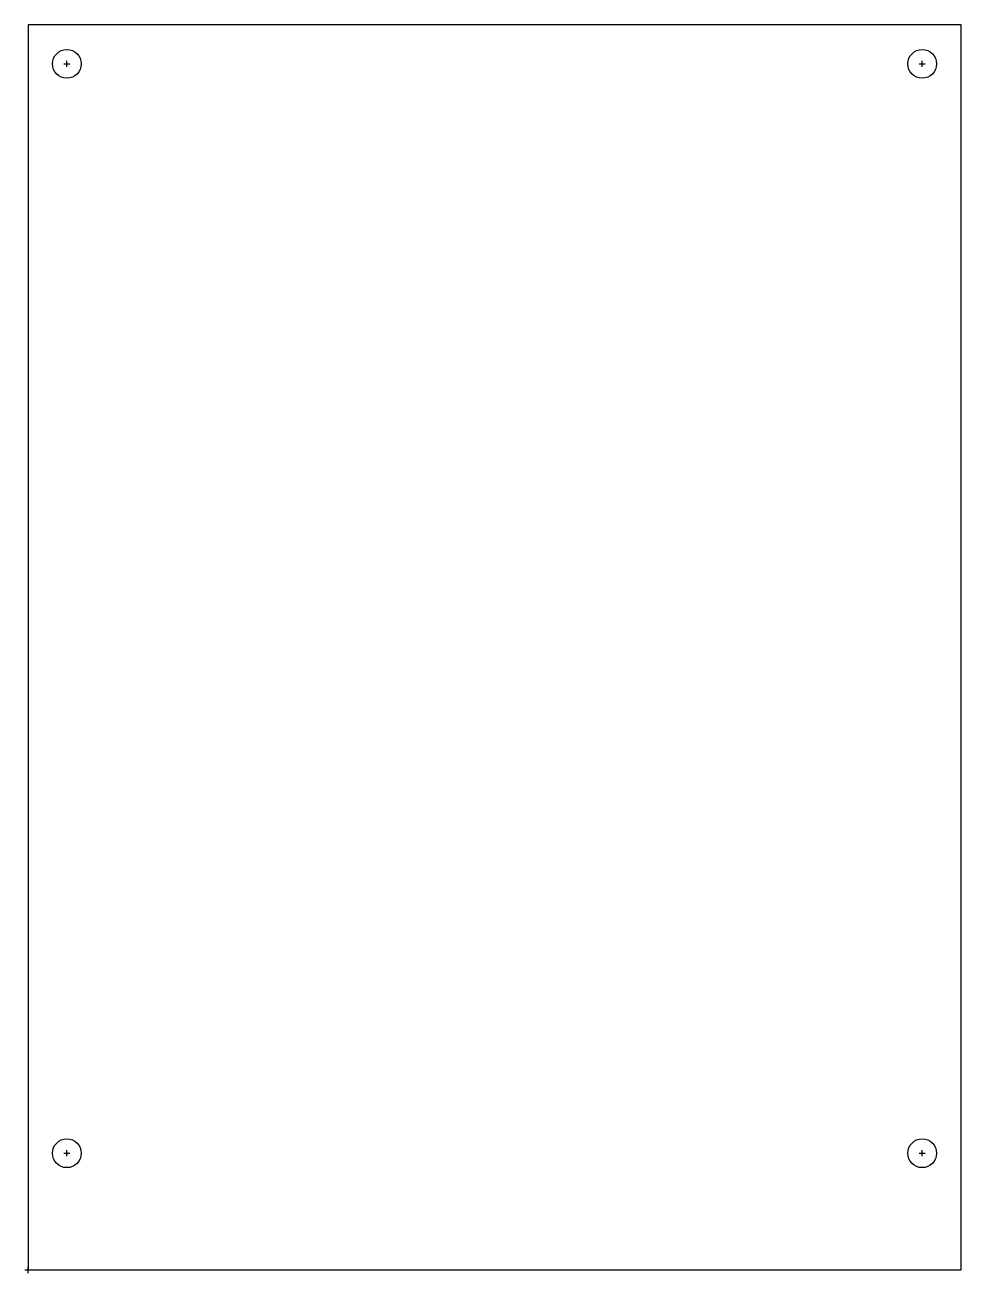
# Model space of a CAD drawing. Header units: inches. Extents: x 0 to 12, y 0 to 16.
import ezdxf

# ---------------------------------------------------------------- set-up
doc = ezdxf.new("R2010")
doc.units = ezdxf.units.IN
doc.header["$MEASUREMENT"] = 0
doc.layers.add('Contour', color=7, linetype='CONTINUOUS')
doc.layers.add('Reference_points', color=1, linetype='CONTINUOUS')

msp = doc.modelspace()

# ---------------------------------------------------------------- linework, layer by layer
at = {"layer": 'Contour', "color": 7, "linetype": 'CONTINUOUS'}
for p, q in [((12, 16), (0, 16)), ((0, 16), (0, 16)), ((0, 16), (0, 0)), ((12, 0), (12, 16)), ((12, 16), (12, 16)), ((0, 0), (0, 0)), ((0, 0), (12, 0)), ((12, 0), (12, 0))]:
    msp.add_line(p, q, dxfattribs=at)
for centre in [(0.5, 15.5), (11.5, 15.5), (0.5, 1.5), (11.5, 1.5)]:
    msp.add_circle(centre, 0.185, dxfattribs=at)
at = {"layer": 'Reference_points', "color": 1, "linetype": 'CONTINUOUS'}
for p, q in [((0.46063, 15.5), (0.53937, 15.5)), ((0.5, 15.46063), (0.5, 15.53937)), ((11.46063, 15.5), (11.53937, 15.5)), ((11.5, 15.46063), (11.5, 15.53937)), ((0.46063, 1.5), (0.53937, 1.5)), ((0.5, 1.46063), (0.5, 1.53937)), ((11.46063, 1.5), (11.53937, 1.5)), ((11.5, 1.46063), (11.5, 1.53937)), ((-0.03937, 0), (0.03937, 0)), ((0, -0.03937), (0, 0.03937))]:
    msp.add_line(p, q, dxfattribs=at)

doc.saveas('drawing.dxf')
